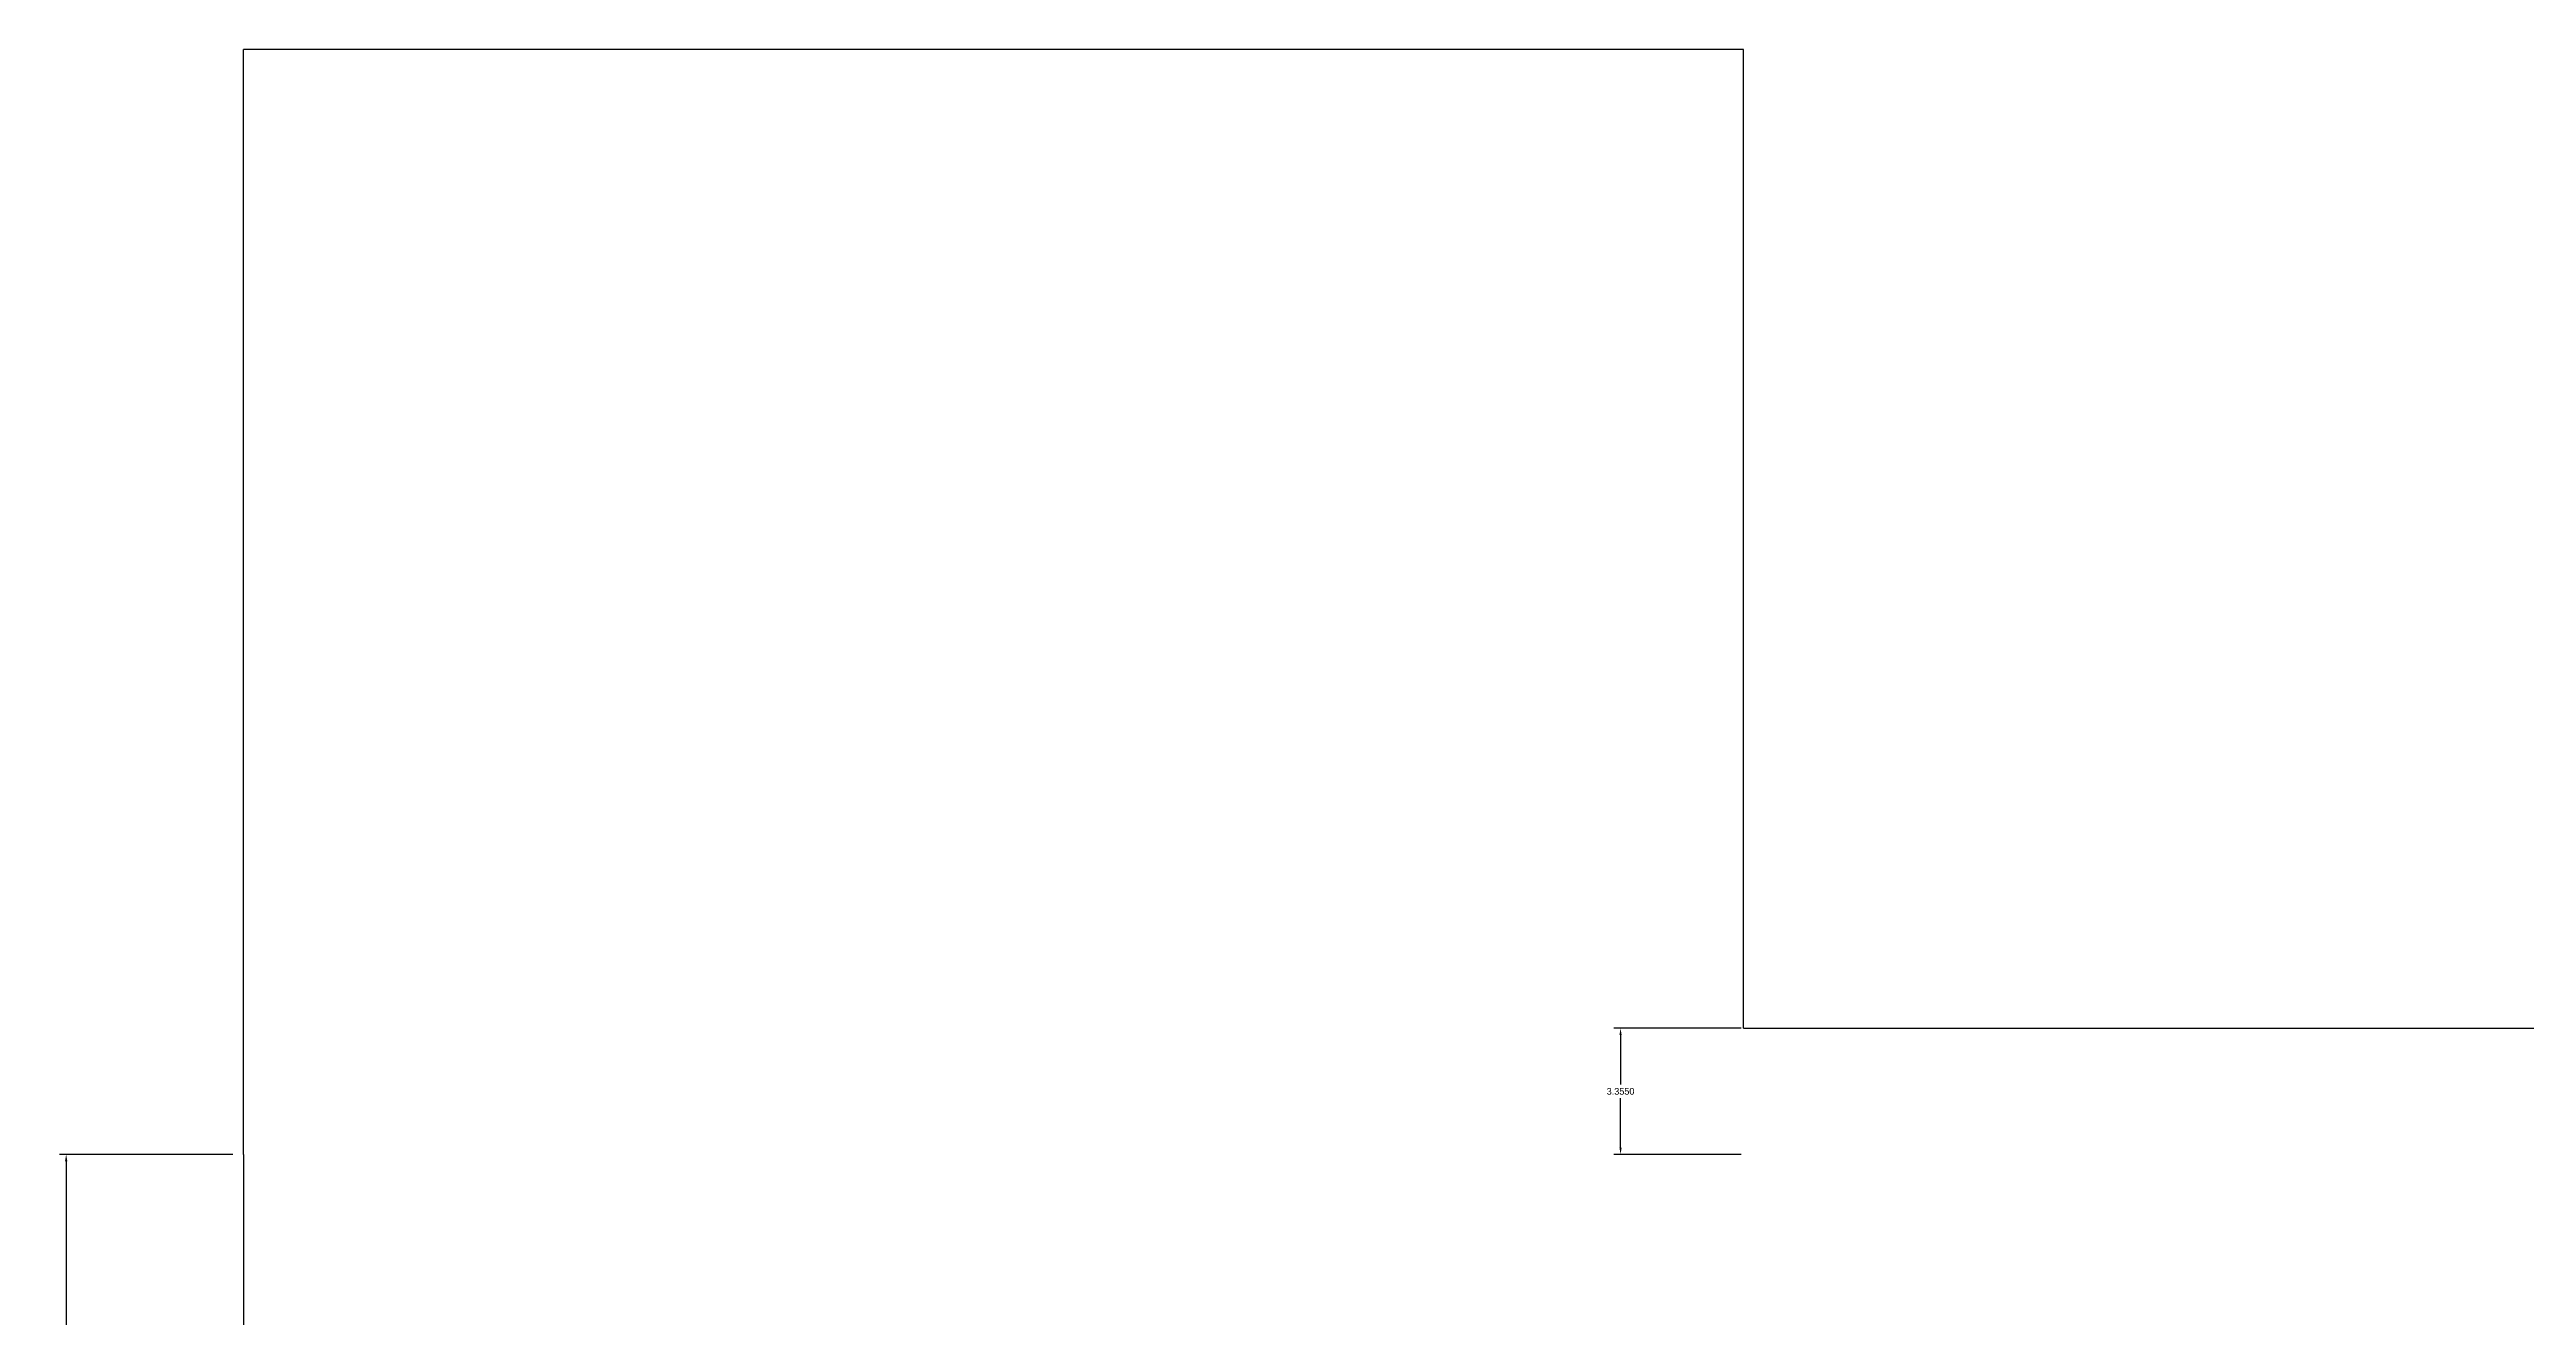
# Model space of a CAD drawing. Extents: x -16 to 223, y 168 to 377.
# Drawn here: x -15.7 to 50.2, y 343.1 to 376.8 of the extents above; entities that cross this region are included whole.
import ezdxf

# ---------------------------------------------------------------- set-up
doc = ezdxf.new("R2010")
doc.units = 0
doc.header["$MEASUREMENT"] = 0
doc.dimstyles.new('Annotative', dxfattribs={"dimtxt": 0.18, "dimasz": 0.18, "dimexe": 0.18, "dimexo": 0.0625, "dimgap": 0.09, "dimtad": 0, "dimtih": 1, "dimtoh": 1, "dimdec": 4, "dimzin": 0, "dimdsep": 46, "dimtxsty": 'Standard', "dimcen": 0.09, "dimadec": 0, "dimazin": 0, "dimtfac": 1, "dimtdec": 4, "dimtofl": 0, "dimtmove": 0, "dimatfit": 3, "dimfxl": 1, "dimtolj": 1, "dimtzin": 0, "dimarcsym": 0})
doc.dimstyles.get("Standard").update_dxf_attribs({"dimtxt": 0.18, "dimasz": 0.18, "dimexe": 0.18, "dimexo": 0.0625, "dimgap": 0.09, "dimtad": 0, "dimtih": 1, "dimtoh": 1, "dimdec": 4, "dimzin": 0, "dimdsep": 46, "dimtxsty": 'Standard', "dimcen": 0.09, "dimadec": 0, "dimazin": 0, "dimtfac": 1, "dimtdec": 4, "dimtofl": 0, "dimtmove": 0, "dimatfit": 3, "dimfxl": 1, "dimtolj": 1, "dimtzin": 0, "dimarcsym": 0})

# ---------------------------------------------------------------- blocks, each defined once
blk = doc.blocks.new('*D11')
at = {"color": 0, "linetype": 'Continuous', "lineweight": -2, "transparency": 16777216}
for p, q in [((-10.829, 347.425), (-15.448, 347.425)), ((-15.268, 347.245), (-15.268, 307.088)), ((-15.268, 266.571), (-15.268, 306.728)), ((-10.829, 266.391), (-15.448, 266.391))]:
    blk.add_line(p, q, dxfattribs=at)
at = {"color": 0, "linetype": 'Continuous', "transparency": 16777216}
for points in [[(-15.298, 347.245), (-15.238, 347.245), (-15.268, 347.425)], [(-15.298, 266.571), (-15.238, 266.571), (-15.268, 266.391)]]:
    blk.add_solid(points, dxfattribs=at)
at = {"layer": 'Defpoints', "color": 0, "linetype": 'Continuous', "transparency": 16777216}
for p in [(-10.767, 347.425), (-15.268, 266.391), (-10.767, 266.391)]:
    blk.add_point(p, dxfattribs=at)
at = {"color": 0, "linetype": 'Continuous', "transparency": 16777216, "insert": (-15.268, 306.908), "char_height": 0.18, "attachment_point": 5}
blk.add_mtext('\\A1;81.0348', dxfattribs=at)
blk = doc.blocks.new('*D26')
at = {"color": 0, "linetype": 'Continuous', "lineweight": -2, "transparency": 16777216}
for p, q in [((29.324, 350.78), (25.93, 350.78)), ((26.11, 350.6), (26.11, 349.283)), ((26.11, 347.605), (26.11, 348.923)), ((29.324, 347.425), (25.93, 347.425))]:
    blk.add_line(p, q, dxfattribs=at)
at = {"color": 0, "linetype": 'Continuous', "transparency": 16777216}
for points in [[(26.08, 350.6), (26.14, 350.6), (26.11, 350.78)], [(26.08, 347.605), (26.14, 347.605), (26.11, 347.425)]]:
    blk.add_solid(points, dxfattribs=at)
at = {"layer": 'Defpoints', "color": 0, "linetype": 'Continuous', "transparency": 16777216}
for p in [(29.387, 350.78), (26.11, 347.425), (29.387, 347.425)]:
    blk.add_point(p, dxfattribs=at)
at = {"color": 0, "linetype": 'Continuous', "transparency": 16777216, "insert": (26.11, 349.103), "char_height": 0.18, "attachment_point": 5}
blk.add_mtext('\\A1;3.3550', dxfattribs=at)

msp = doc.modelspace()

# ---------------------------------------------------------------- linework, layer by layer
at = {"linetype": 'Continuous'}
for p, q in [((-10.55097, 347.4254), (-10.55097, 376.8196)), ((29.38653, 376.8196), (-10.55097, 376.8196)), ((29.38653, 350.7804), (29.38653, 376.8196)), ((-10.55097, 376.27631), (-10.55097, 376.27631)), ((29.38653, 350.7804), (182.98645, 350.7804)), ((-10.55097, 347.4254), (-10.55097, 266.39063))]:
    msp.add_line(p, q, dxfattribs=at)

# ---------------------------------------------------------------- dimensions: what is measured, and where the dimension line sits
dim = msp.add_aligned_dim(p1=(29.38653, 350.7804), p2=(29.38653, 347.4254), distance=-3.27609, dimstyle='Standard', dxfattribs=at)
dim.commit()
dim.dimension.update_dxf_attribs({"geometry": '*D26', "text_midpoint": (26.11045, 349.1029)})
dim = msp.add_linear_dim(base=(-15.26772, 266.39063), p1=(-10.76686, 347.4254), p2=(-10.76686, 266.39063), angle=90, dimstyle='Annotative', dxfattribs=at)
dim.commit()
dim.dimension.update_dxf_attribs({"geometry": '*D11', "text_midpoint": (-15.26772, 306.90801)})

doc.saveas('drawing.dxf')
